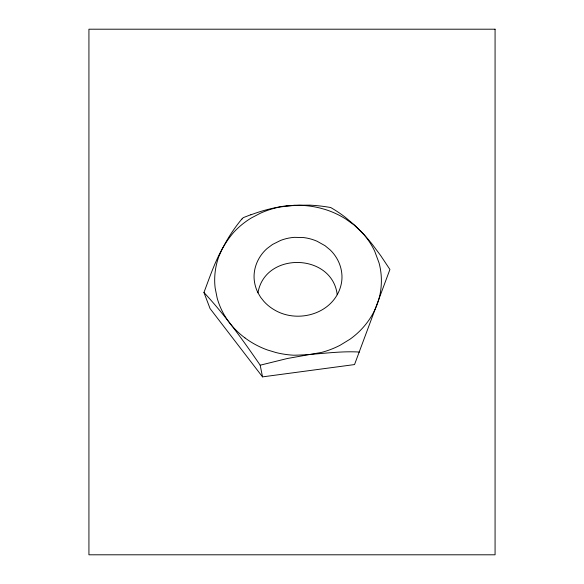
<?xml version="1.0" encoding="UTF-8"?>
<svg xmlns="http://www.w3.org/2000/svg" width="584" height="584" viewBox="0 0 584 584"><rect width="100%" height="100%" fill="white"/><g stroke="black" fill="none" stroke-linecap="round" stroke-linejoin="round"><path stroke-width="0.88" d="M380.381 292.467C378.512 303.176 373.994 313.367 367.504 322.076A78.154 78.154 0 0 1 349.904 339.275L340.195 345.202A89.732 89.732 0 0 1 321.558 352.407L287.408 358.488L260.187 365.197C242.842 339.939 224.847 314.958 203.947 292.482C211.875 271.545 218.869 249.288 233.87 232.155A80.716 80.716 0 0 1 251.448 217.898L260.515 213.16A90.104 90.104 0 0 1 279.765 207.013L294.402 205.239L309.958 205.152A163.812 163.812 0 0 1 326.945 206.904L330.668 207.51A130.743 130.743 0 0 1 345.18 217.175L354.919 225.417L364.124 234.834A74.314 74.314 0 0 1 374.702 251.2L379.023 262.844A66.518 66.518 0 0 1 380.578 270.158A69 69 0 0 1 380.374 292.467M257.982 292.796C264.961 251.237 332.267 252.887 337.224 294.723C325.288 315.944 295.402 322.127 274.874 310.17A43.398 43.398 0 0 1 264.004 301.526L260.632 297.293L257.982 292.796A36.566 36.566 0 0 1 254.493 281.955C253.303 274.787 254.595 267.326 257.748 260.814A39.216 39.216 0 0 1 267.092 248.514L272.516 244.462L280.707 240.382A48.487 48.487 0 0 1 294.278 237.345L303.6 237.564A48.501 48.501 0 0 1 317.017 241.221L325.025 245.689L330.252 249.996A39.186 39.186 0 0 1 339.012 262.734C341.852 269.406 342.793 276.94 341.246 284.05A36.807 36.807 0 0 1 337.216 294.723M203.947 292.482L210.058 308.556L262.523 376.877L354.532 364.569L389.915 269.472L380.68 255.588L372.497 244.623A183.938 183.938 0 0 0 360.941 231.308M222.745 247.777L218.891 256.383A69.255 69.255 0 0 0 214.708 277.999L214.678 280.51A65.459 65.459 0 0 0 215.167 288.058L217.16 298.052A72.014 72.014 0 0 0 225.366 316.784C230.49 324.981 237.199 332.15 244.959 337.91M242.039 219.015L243.221 217.657L250.821 214.729M287.051 205.889L299.439 205.298A93.761 93.761 0 0 1 319.798 207.984L324.799 209.364A87.877 87.877 0 0 1 345.743 219.007L353.846 224.803L360.927 231.322M359.452 352.057C337.362 350.721 315.484 354.992 293.497 355.203A94.659 94.659 0 0 1 276.108 352.583L267.662 350.042A85.359 85.359 0 0 1 259.581 346.706A86.688 86.688 0 0 1 244.959 337.91M260.187 365.197L262.523 376.877M222.854 247.835A154.643 154.643 0 0 1 241.929 218.927M250.864 214.839A161.542 161.542 0 0 1 287.029 205.729M495.071 29.2L88.929 29.2L88.929 554.8L495.071 554.8L495.071 29.2"/></g></svg>
